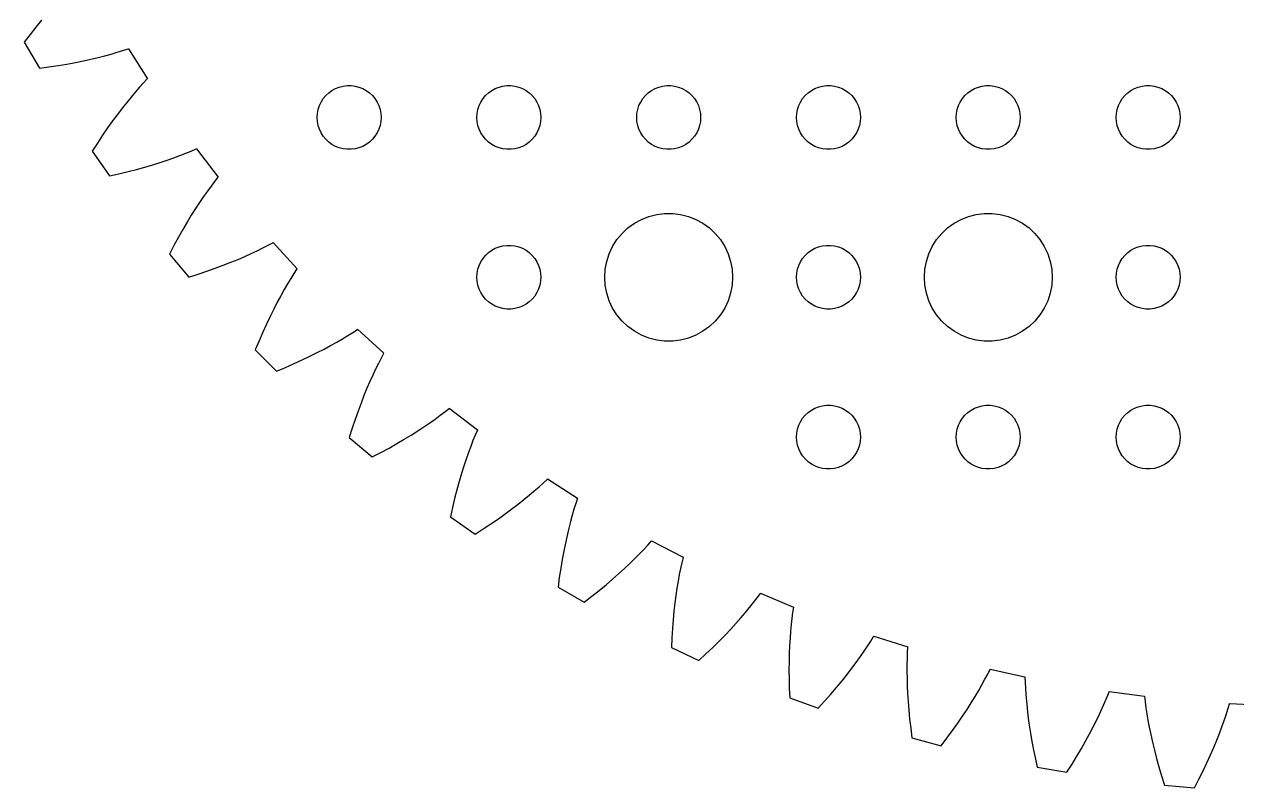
# Model space of a CAD drawing. Header units: metres. Extents: x -69 to 69, y -69 to 69.
# Drawn here: x -60.2 to -3.3, y -69 to -33.1 of the extents above; entities that cross this region are included whole.
import ezdxf

# ---------------------------------------------------------------- set-up
doc = ezdxf.new("R2010")
doc.units = ezdxf.units.M

msp = doc.modelspace()

# ---------------------------------------------------------------- linework, layer by layer
for p, q in [((-59.4301, -32.94), (-59.6965, -33.2631)), ((-59.6965, -33.2631), (-59.9686, -33.6047)), ((-59.9686, -33.6047), (-60.2459, -33.9651)), ((-60.2459, -33.9651), (-59.5376, -35.1919)), ((-57.116, -34.771), (-56.7783, -34.6908)), ((-56.7783, -34.6908), (-56.4595, -34.6094)), ((-56.4595, -34.6094), (-56.1594, -34.5274)), ((-56.1594, -34.5274), (-55.8779, -34.4454)), ((-55.8779, -34.4454), (-55.615, -34.3639)), ((-55.615, -34.3639), (-55.3705, -34.2837)), ((-55.3705, -34.2837), (-55.3607, -34.2776)), ((-55.3607, -34.2776), (-54.4651, -35.6891)), ((-59.5376, -35.1919), (-59.0869, -35.132)), ((-59.0869, -35.132), (-58.655, -35.0671)), ((-58.655, -35.0671), (-58.2419, -34.998)), ((-58.2419, -34.998), (-57.8477, -34.9252)), ((-57.8477, -34.9252), (-57.4724, -34.8493)), ((-57.4724, -34.8493), (-57.116, -34.771)), ((-54.4722, -35.6938), (-54.6482, -35.8814)), ((-54.4651, -35.6891), (-54.4722, -35.6938)), ((-55.0264, -36.3058), (-55.2276, -36.5431)), ((-54.8331, -36.0853), (-55.0264, -36.3058)), ((-54.6482, -35.8814), (-54.8331, -36.0853)), ((-46.0934, -36.4732), (-45.9561, -36.3442)), ((-45.9561, -36.3442), (-45.8037, -36.2335)), ((-45.8037, -36.2335), (-45.6387, -36.1428)), ((-45.6387, -36.1428), (-45.4635, -36.0734)), ((-45.4635, -36.0734), (-45.2811, -36.0266)), ((-45.2811, -36.0266), (-45.0942, -36.003)), ((-45.0942, -36.003), (-44.9058, -36.003)), ((-44.9058, -36.003), (-44.7189, -36.0266)), ((-44.7189, -36.0266), (-44.5365, -36.0734)), ((-44.5365, -36.0734), (-44.3613, -36.1428)), ((-44.3613, -36.1428), (-44.1963, -36.2335)), ((-44.1963, -36.2335), (-44.0439, -36.3442)), ((-44.0439, -36.3442), (-43.9065, -36.4732)), ((-38.5934, -36.4732), (-38.4561, -36.3442)), ((-38.4561, -36.3442), (-38.3037, -36.2335)), ((-38.3037, -36.2335), (-38.1387, -36.1428)), ((-38.1387, -36.1428), (-37.9635, -36.0734)), ((-37.9635, -36.0734), (-37.7811, -36.0266)), ((-37.7811, -36.0266), (-37.5942, -36.003)), ((-37.5942, -36.003), (-37.4058, -36.003)), ((-37.4058, -36.003), (-37.2189, -36.0266)), ((-37.2189, -36.0266), (-37.0365, -36.0734)), ((-37.0365, -36.0734), (-36.8613, -36.1428)), ((-36.8613, -36.1428), (-36.6963, -36.2335)), ((-36.6963, -36.2335), (-36.5439, -36.3442)), ((-36.5439, -36.3442), (-36.4065, -36.4732)), ((-31.0934, -36.4732), (-30.9561, -36.3442)), ((-30.9561, -36.3442), (-30.8037, -36.2335)), ((-30.8037, -36.2335), (-30.6387, -36.1428)), ((-30.6387, -36.1428), (-30.4635, -36.0734)), ((-30.4635, -36.0734), (-30.2811, -36.0266)), ((-30.2811, -36.0266), (-30.0942, -36.003)), ((-30.0942, -36.003), (-29.9058, -36.003)), ((-29.9058, -36.003), (-29.7189, -36.0266)), ((-29.7189, -36.0266), (-29.5365, -36.0734)), ((-29.5365, -36.0734), (-29.3613, -36.1428)), ((-29.3613, -36.1428), (-29.1963, -36.2335)), ((-29.1963, -36.2335), (-29.0439, -36.3442)), ((-29.0439, -36.3442), (-28.9065, -36.4732)), ((-23.5934, -36.4732), (-23.4561, -36.3442)), ((-23.4561, -36.3442), (-23.3037, -36.2335)), ((-23.3037, -36.2335), (-23.1387, -36.1428)), ((-23.1387, -36.1428), (-22.9635, -36.0734)), ((-22.9635, -36.0734), (-22.7811, -36.0266)), ((-22.7811, -36.0266), (-22.5942, -36.003)), ((-22.5942, -36.003), (-22.4058, -36.003)), ((-22.4058, -36.003), (-22.2189, -36.0266)), ((-22.2189, -36.0266), (-22.0365, -36.0734)), ((-22.0365, -36.0734), (-21.8613, -36.1428)), ((-21.8613, -36.1428), (-21.6963, -36.2335)), ((-21.6963, -36.2335), (-21.5439, -36.3442)), ((-21.5439, -36.3442), (-21.4065, -36.4732)), ((-16.0934, -36.4732), (-15.9561, -36.3442)), ((-15.9561, -36.3442), (-15.8037, -36.2335)), ((-15.8037, -36.2335), (-15.6387, -36.1428)), ((-15.6387, -36.1428), (-15.4635, -36.0734)), ((-15.4635, -36.0734), (-15.2811, -36.0266)), ((-15.2811, -36.0266), (-15.0942, -36.003)), ((-15.0942, -36.003), (-14.9058, -36.003)), ((-14.9058, -36.003), (-14.7189, -36.0266)), ((-14.7189, -36.0266), (-14.5365, -36.0734)), ((-14.5365, -36.0734), (-14.3613, -36.1428)), ((-14.3613, -36.1428), (-14.1963, -36.2335)), ((-14.1963, -36.2335), (-14.0439, -36.3442)), ((-14.0439, -36.3442), (-13.9065, -36.4732)), ((-8.59344, -36.4732), (-8.45613, -36.3442)), ((-8.45613, -36.3442), (-8.30373, -36.2335)), ((-8.30373, -36.2335), (-8.13866, -36.1428)), ((-8.13866, -36.1428), (-7.96352, -36.0734)), ((-7.96352, -36.0734), (-7.78107, -36.0266)), ((-7.78107, -36.0266), (-7.59418, -36.003)), ((-7.59418, -36.003), (-7.40581, -36.003)), ((-7.40581, -36.003), (-7.21892, -36.0266)), ((-7.21892, -36.0266), (-7.03647, -36.0734)), ((-7.03647, -36.0734), (-6.86133, -36.1428)), ((-6.86133, -36.1428), (-6.69626, -36.2335)), ((-6.69626, -36.2335), (-6.54385, -36.3442)), ((-6.54385, -36.3442), (-6.40654, -36.4732)), ((-55.4361, -36.7977), (-55.6515, -37.0698)), ((-55.2276, -36.5431), (-55.4361, -36.7977)), ((-46.4529, -37.127), (-46.3947, -36.9478)), ((-46.3947, -36.9478), (-46.3145, -36.7774)), ((-46.3145, -36.7774), (-46.2135, -36.6183)), ((-46.2135, -36.6183), (-46.0934, -36.4732)), ((-43.9065, -36.4732), (-43.7865, -36.6183)), ((-43.7865, -36.6183), (-43.6855, -36.7774)), ((-43.6855, -36.7774), (-43.6053, -36.9478)), ((-43.6053, -36.9478), (-43.5471, -37.127)), ((-38.9529, -37.127), (-38.8947, -36.9478)), ((-38.8947, -36.9478), (-38.8145, -36.7774)), ((-38.8145, -36.7774), (-38.7135, -36.6183)), ((-38.7135, -36.6183), (-38.5934, -36.4732)), ((-36.4065, -36.4732), (-36.2865, -36.6183)), ((-36.2865, -36.6183), (-36.1855, -36.7774)), ((-36.1855, -36.7774), (-36.1053, -36.9478)), ((-36.1053, -36.9478), (-36.0471, -37.127)), ((-31.4529, -37.127), (-31.3947, -36.9478)), ((-31.3947, -36.9478), (-31.3145, -36.7774)), ((-31.3145, -36.7774), (-31.2135, -36.6183)), ((-31.2135, -36.6183), (-31.0934, -36.4732)), ((-28.9065, -36.4732), (-28.7865, -36.6183)), ((-28.7865, -36.6183), (-28.6855, -36.7774)), ((-28.6855, -36.7774), (-28.6053, -36.9478)), ((-28.6053, -36.9478), (-28.5471, -37.127)), ((-23.9529, -37.127), (-23.8947, -36.9478)), ((-23.8947, -36.9478), (-23.8145, -36.7774)), ((-23.8145, -36.7774), (-23.7135, -36.6183)), ((-23.7135, -36.6183), (-23.5934, -36.4732)), ((-21.4065, -36.4732), (-21.2865, -36.6183)), ((-21.2865, -36.6183), (-21.1855, -36.7774)), ((-21.1855, -36.7774), (-21.1053, -36.9478)), ((-21.1053, -36.9478), (-21.0471, -37.127)), ((-16.4529, -37.127), (-16.3947, -36.9478)), ((-16.3947, -36.9478), (-16.3145, -36.7774)), ((-16.3145, -36.7774), (-16.2135, -36.6183)), ((-16.2135, -36.6183), (-16.0934, -36.4732)), ((-13.9065, -36.4732), (-13.7865, -36.6183)), ((-13.7865, -36.6183), (-13.6855, -36.7774)), ((-13.6855, -36.7774), (-13.6053, -36.9478)), ((-13.6053, -36.9478), (-13.5471, -37.127)), ((-8.95287, -37.127), (-8.89465, -36.9478)), ((-8.89465, -36.9478), (-8.81445, -36.7774)), ((-8.81445, -36.7774), (-8.71352, -36.6183)), ((-8.71352, -36.6183), (-8.59344, -36.4732)), ((-6.40654, -36.4732), (-6.28647, -36.6183)), ((-6.28647, -36.6183), (-6.18553, -36.7774)), ((-6.18553, -36.7774), (-6.10533, -36.9478)), ((-6.10533, -36.9478), (-6.04712, -37.127)), ((-55.8731, -37.3598), (-56.1005, -37.6678)), ((-55.6515, -37.0698), (-55.8731, -37.3598)), ((-46.5, -37.5), (-46.4882, -37.312)), ((-46.4882, -37.688), (-46.5, -37.5)), ((-46.4882, -37.312), (-46.4529, -37.127)), ((-43.5471, -37.127), (-43.5118, -37.312)), ((-43.5118, -37.312), (-43.5, -37.5)), ((-43.5, -37.5), (-43.5118, -37.688)), ((-39, -37.5), (-38.9882, -37.312)), ((-38.9882, -37.688), (-39, -37.5)), ((-38.9882, -37.312), (-38.9529, -37.127)), ((-36.0471, -37.127), (-36.0118, -37.312)), ((-36.0118, -37.312), (-36, -37.5)), ((-36, -37.5), (-36.0118, -37.688)), ((-31.5, -37.5), (-31.4882, -37.312)), ((-31.4882, -37.688), (-31.5, -37.5)), ((-31.4882, -37.312), (-31.4529, -37.127)), ((-28.5471, -37.127), (-28.5118, -37.312)), ((-28.5118, -37.312), (-28.5, -37.5)), ((-28.5, -37.5), (-28.5118, -37.688)), ((-24, -37.5), (-23.9882, -37.312)), ((-23.9882, -37.688), (-24, -37.5)), ((-23.9882, -37.312), (-23.9529, -37.127)), ((-21.0471, -37.127), (-21.0118, -37.312)), ((-21.0118, -37.312), (-21, -37.5)), ((-21, -37.5), (-21.0118, -37.688)), ((-16.5, -37.5), (-16.4882, -37.312)), ((-16.4882, -37.688), (-16.5, -37.5)), ((-16.4882, -37.312), (-16.4529, -37.127)), ((-13.5471, -37.127), (-13.5118, -37.312)), ((-13.5118, -37.312), (-13.5, -37.5)), ((-13.5, -37.5), (-13.5118, -37.688)), ((-9, -37.5), (-8.98816, -37.312)), ((-8.98816, -37.688), (-9, -37.5)), ((-8.98816, -37.312), (-8.95287, -37.127)), ((-6.04712, -37.127), (-6.01183, -37.312)), ((-6.01183, -37.312), (-6, -37.5)), ((-6, -37.5), (-6.01183, -37.688)), ((-56.3331, -37.9943), (-56.5703, -38.3394)), ((-56.1005, -37.6678), (-56.3331, -37.9943)), ((-46.4529, -37.873), (-46.4882, -37.688)), ((-46.3947, -38.0522), (-46.4529, -37.873)), ((-46.3145, -38.2226), (-46.3947, -38.0522)), ((-43.6053, -38.0522), (-43.6855, -38.2226)), ((-43.5471, -37.873), (-43.6053, -38.0522)), ((-43.5118, -37.688), (-43.5471, -37.873)), ((-38.9529, -37.873), (-38.9882, -37.688)), ((-38.8947, -38.0522), (-38.9529, -37.873)), ((-38.8145, -38.2226), (-38.8947, -38.0522)), ((-36.1053, -38.0522), (-36.1855, -38.2226)), ((-36.0471, -37.873), (-36.1053, -38.0522)), ((-36.0118, -37.688), (-36.0471, -37.873)), ((-31.4529, -37.873), (-31.4882, -37.688)), ((-31.3947, -38.0522), (-31.4529, -37.873)), ((-31.3145, -38.2226), (-31.3947, -38.0522)), ((-28.6053, -38.0522), (-28.6855, -38.2226)), ((-28.5471, -37.873), (-28.6053, -38.0522)), ((-28.5118, -37.688), (-28.5471, -37.873)), ((-23.9529, -37.873), (-23.9882, -37.688)), ((-23.8947, -38.0522), (-23.9529, -37.873)), ((-23.8145, -38.2226), (-23.8947, -38.0522)), ((-21.1053, -38.0522), (-21.1855, -38.2226)), ((-21.0471, -37.873), (-21.1053, -38.0522)), ((-21.0118, -37.688), (-21.0471, -37.873)), ((-16.4529, -37.873), (-16.4882, -37.688)), ((-16.3947, -38.0522), (-16.4529, -37.873)), ((-16.3145, -38.2226), (-16.3947, -38.0522)), ((-13.6053, -38.0522), (-13.6855, -38.2226)), ((-13.5471, -37.873), (-13.6053, -38.0522)), ((-13.5118, -37.688), (-13.5471, -37.873)), ((-8.95287, -37.873), (-8.98816, -37.688)), ((-8.89465, -38.0522), (-8.95287, -37.873)), ((-8.81445, -38.2226), (-8.89465, -38.0522)), ((-6.10533, -38.0522), (-6.18553, -38.2226)), ((-6.04712, -37.873), (-6.10533, -38.0522)), ((-6.01183, -37.688), (-6.04712, -37.873)), ((-56.5703, -38.3394), (-56.8116, -38.7035)), ((-46.2135, -38.3817), (-46.3145, -38.2226)), ((-46.0934, -38.5268), (-46.2135, -38.3817)), ((-45.9561, -38.6558), (-46.0934, -38.5268)), ((-45.8037, -38.7665), (-45.9561, -38.6558)), ((-44.0439, -38.6558), (-44.1963, -38.7665)), ((-43.9065, -38.5268), (-44.0439, -38.6558)), ((-43.7865, -38.3817), (-43.9065, -38.5268)), ((-43.6855, -38.2226), (-43.7865, -38.3817)), ((-38.7135, -38.3817), (-38.8145, -38.2226)), ((-38.5934, -38.5268), (-38.7135, -38.3817)), ((-38.4561, -38.6558), (-38.5934, -38.5268)), ((-38.3037, -38.7665), (-38.4561, -38.6558)), ((-36.5439, -38.6558), (-36.6963, -38.7665)), ((-36.4065, -38.5268), (-36.5439, -38.6558)), ((-36.2865, -38.3817), (-36.4065, -38.5268)), ((-36.1855, -38.2226), (-36.2865, -38.3817)), ((-31.2135, -38.3817), (-31.3145, -38.2226)), ((-31.0934, -38.5268), (-31.2135, -38.3817)), ((-30.9561, -38.6558), (-31.0934, -38.5268)), ((-30.8037, -38.7665), (-30.9561, -38.6558)), ((-29.0439, -38.6558), (-29.1963, -38.7665)), ((-28.9065, -38.5268), (-29.0439, -38.6558)), ((-28.7865, -38.3817), (-28.9065, -38.5268)), ((-28.6855, -38.2226), (-28.7865, -38.3817)), ((-23.7135, -38.3817), (-23.8145, -38.2226)), ((-23.5934, -38.5268), (-23.7135, -38.3817)), ((-23.4561, -38.6558), (-23.5934, -38.5268)), ((-23.3037, -38.7665), (-23.4561, -38.6558)), ((-21.5439, -38.6558), (-21.6963, -38.7665)), ((-21.4065, -38.5268), (-21.5439, -38.6558)), ((-21.2865, -38.3817), (-21.4065, -38.5268)), ((-21.1855, -38.2226), (-21.2865, -38.3817)), ((-16.2135, -38.3817), (-16.3145, -38.2226)), ((-16.0934, -38.5268), (-16.2135, -38.3817)), ((-15.9561, -38.6558), (-16.0934, -38.5268)), ((-15.8037, -38.7665), (-15.9561, -38.6558)), ((-14.0439, -38.6558), (-14.1963, -38.7665)), ((-13.9065, -38.5268), (-14.0439, -38.6558)), ((-13.7865, -38.3817), (-13.9065, -38.5268)), ((-13.6855, -38.2226), (-13.7865, -38.3817)), ((-8.71352, -38.3817), (-8.81445, -38.2226)), ((-8.59344, -38.5268), (-8.71352, -38.3817)), ((-8.45613, -38.6558), (-8.59344, -38.5268)), ((-8.30373, -38.7665), (-8.45613, -38.6558)), ((-6.54385, -38.6558), (-6.69626, -38.7665)), ((-6.40654, -38.5268), (-6.54385, -38.6558)), ((-6.28647, -38.3817), (-6.40654, -38.5268)), ((-6.18553, -38.2226), (-6.28647, -38.3817)), ((-56.8116, -38.7035), (-57.0564, -39.0866)), ((-57.0564, -39.0866), (-56.2438, -40.2471)), ((-52.9364, -39.2906), (-52.6631, -39.1844)), ((-52.6631, -39.1844), (-52.4083, -39.0803)), ((-52.4083, -39.0803), (-52.1718, -38.9791)), ((-52.1718, -38.9791), (-52.1625, -38.9722)), ((-52.1625, -38.9722), (-51.1473, -40.3003)), ((-45.6387, -38.8572), (-45.8037, -38.7665)), ((-45.4635, -38.9266), (-45.6387, -38.8572)), ((-45.2811, -38.9734), (-45.4635, -38.9266)), ((-45.0942, -38.997), (-45.2811, -38.9734)), ((-44.9058, -38.997), (-45.0942, -38.997)), ((-44.7189, -38.9734), (-44.9058, -38.997)), ((-44.5365, -38.9266), (-44.7189, -38.9734)), ((-44.3613, -38.8572), (-44.5365, -38.9266)), ((-44.1963, -38.7665), (-44.3613, -38.8572)), ((-38.1387, -38.8572), (-38.3037, -38.7665)), ((-37.9635, -38.9266), (-38.1387, -38.8572)), ((-37.7811, -38.9734), (-37.9635, -38.9266)), ((-37.5942, -38.997), (-37.7811, -38.9734)), ((-37.4058, -38.997), (-37.5942, -38.997)), ((-37.2189, -38.9734), (-37.4058, -38.997)), ((-37.0365, -38.9266), (-37.2189, -38.9734)), ((-36.8613, -38.8572), (-37.0365, -38.9266)), ((-36.6963, -38.7665), (-36.8613, -38.8572)), ((-30.6387, -38.8572), (-30.8037, -38.7665)), ((-30.4635, -38.9266), (-30.6387, -38.8572)), ((-30.2811, -38.9734), (-30.4635, -38.9266)), ((-30.0942, -38.997), (-30.2811, -38.9734)), ((-29.9058, -38.997), (-30.0942, -38.997)), ((-29.7189, -38.9734), (-29.9058, -38.997)), ((-29.5365, -38.9266), (-29.7189, -38.9734)), ((-29.3613, -38.8572), (-29.5365, -38.9266)), ((-29.1963, -38.7665), (-29.3613, -38.8572)), ((-23.1387, -38.8572), (-23.3037, -38.7665)), ((-22.9635, -38.9266), (-23.1387, -38.8572)), ((-22.7811, -38.9734), (-22.9635, -38.9266)), ((-22.5942, -38.997), (-22.7811, -38.9734)), ((-22.4058, -38.997), (-22.5942, -38.997)), ((-22.2189, -38.9734), (-22.4058, -38.997)), ((-22.0365, -38.9266), (-22.2189, -38.9734)), ((-21.8613, -38.8572), (-22.0365, -38.9266)), ((-21.6963, -38.7665), (-21.8613, -38.8572)), ((-15.6387, -38.8572), (-15.8037, -38.7665)), ((-15.4635, -38.9266), (-15.6387, -38.8572)), ((-15.2811, -38.9734), (-15.4635, -38.9266)), ((-15.0942, -38.997), (-15.2811, -38.9734)), ((-14.9058, -38.997), (-15.0942, -38.997)), ((-14.7189, -38.9734), (-14.9058, -38.997)), ((-14.5365, -38.9266), (-14.7189, -38.9734)), ((-14.3613, -38.8572), (-14.5365, -38.9266)), ((-14.1963, -38.7665), (-14.3613, -38.8572)), ((-8.13866, -38.8572), (-8.30373, -38.7665)), ((-7.96352, -38.9266), (-8.13866, -38.8572)), ((-7.78107, -38.9734), (-7.96352, -38.9266)), ((-7.59418, -38.997), (-7.78107, -38.9734)), ((-7.40581, -38.997), (-7.59418, -38.997)), ((-7.21892, -38.9734), (-7.40581, -38.997)), ((-7.03647, -38.9266), (-7.21892, -38.9734)), ((-6.86133, -38.8572), (-7.03647, -38.9266)), ((-6.69626, -38.7665), (-6.86133, -38.8572)), ((-54.97, -39.9409), (-54.5837, -39.834)), ((-54.5837, -39.834), (-54.2164, -39.7257)), ((-54.2164, -39.7257), (-53.8681, -39.6167)), ((-53.8681, -39.6167), (-53.5388, -39.5074)), ((-53.5388, -39.5074), (-53.2282, -39.3985)), ((-53.2282, -39.3985), (-52.9364, -39.2906)), ((-56.2438, -40.2471), (-55.8001, -40.1481)), ((-55.8001, -40.1481), (-55.3755, -40.0458)), ((-55.3755, -40.0458), (-54.97, -39.9409)), ((-51.154, -40.3055), (-51.313, -40.5078)), ((-51.1473, -40.3003), (-51.154, -40.3055)), ((-51.6528, -40.9635), (-51.8325, -41.2175)), ((-51.4794, -40.727), (-51.6528, -40.9635)), ((-51.313, -40.5078), (-51.4794, -40.727)), ((-52.0181, -41.4892), (-52.2088, -41.7791)), ((-51.8325, -41.2175), (-52.0181, -41.4892)), ((-52.4044, -42.0872), (-52.604, -42.414)), ((-52.2088, -41.7791), (-52.4044, -42.0872)), ((-30.927, -42.1468), (-30.5621, -42.0531)), ((-30.5621, -42.0531), (-30.1884, -42.0059)), ((-30.1884, -42.0059), (-29.8116, -42.0059)), ((-29.8116, -42.0059), (-29.4379, -42.0531)), ((-29.4379, -42.0531), (-29.0729, -42.1468)), ((-15.927, -42.1468), (-15.5621, -42.0531)), ((-15.5621, -42.0531), (-15.1884, -42.0059)), ((-15.1884, -42.0059), (-14.8116, -42.0059)), ((-14.8116, -42.0059), (-14.4379, -42.0531)), ((-14.4379, -42.0531), (-14.0729, -42.1468)), ((-52.604, -42.414), (-52.8073, -42.7595)), ((-31.9123, -42.6885), (-31.6075, -42.467)), ((-31.6075, -42.467), (-31.2773, -42.2855)), ((-31.2773, -42.2855), (-30.927, -42.1468)), ((-29.0729, -42.1468), (-28.7227, -42.2855)), ((-28.7227, -42.2855), (-28.3925, -42.467)), ((-28.3925, -42.467), (-28.0877, -42.6885)), ((-16.9123, -42.6885), (-16.6075, -42.467)), ((-16.6075, -42.467), (-16.2773, -42.2855)), ((-16.2773, -42.2855), (-15.927, -42.1468)), ((-14.0729, -42.1468), (-13.7227, -42.2855)), ((-13.7227, -42.2855), (-13.3925, -42.467)), ((-13.3925, -42.467), (-13.0877, -42.6885)), ((-53.0135, -43.124), (-53.2222, -43.5076)), ((-52.8073, -42.7595), (-53.0135, -43.124)), ((-32.6289, -43.5547), (-32.427, -43.2366)), ((-32.427, -43.2366), (-32.1869, -42.9464)), ((-32.1869, -42.9464), (-31.9123, -42.6885)), ((-28.0877, -42.6885), (-27.8131, -42.9464)), ((-27.8131, -42.9464), (-27.5729, -43.2366)), ((-27.5729, -43.2366), (-27.3711, -43.5547)), ((-17.6289, -43.5547), (-17.427, -43.2366)), ((-17.427, -43.2366), (-17.1869, -42.9464)), ((-17.1869, -42.9464), (-16.9123, -42.6885)), ((-13.0877, -42.6885), (-12.8131, -42.9464)), ((-12.8131, -42.9464), (-12.5729, -43.2366)), ((-12.5729, -43.2366), (-12.3711, -43.5547)), ((-53.2222, -43.5076), (-53.4326, -43.9107)), ((-49.5919, -43.8877), (-49.3106, -43.7548)), ((-49.3106, -43.7548), (-49.0476, -43.6252)), ((-49.0476, -43.6252), (-48.8028, -43.4993)), ((-48.8028, -43.4993), (-48.576, -43.3778)), ((-48.576, -43.3778), (-48.5674, -43.3701)), ((-48.5674, -43.3701), (-47.4403, -44.6047)), ((-38.4561, -43.8442), (-38.3037, -43.7335)), ((-38.3037, -43.7335), (-38.1387, -43.6428)), ((-38.1387, -43.6428), (-37.9635, -43.5734)), ((-37.9635, -43.5734), (-37.7811, -43.5266)), ((-37.7811, -43.5266), (-37.5942, -43.503)), ((-37.5942, -43.503), (-37.4058, -43.503)), ((-37.4058, -43.503), (-37.2189, -43.5266)), ((-37.2189, -43.5266), (-37.0365, -43.5734)), ((-37.0365, -43.5734), (-36.8613, -43.6428)), ((-36.8613, -43.6428), (-36.6963, -43.7335)), ((-36.6963, -43.7335), (-36.5439, -43.8442)), ((-32.7893, -43.8956), (-32.6289, -43.5547)), ((-27.3711, -43.5547), (-27.2107, -43.8956)), ((-23.4561, -43.8442), (-23.3037, -43.7335)), ((-23.3037, -43.7335), (-23.1387, -43.6428)), ((-23.1387, -43.6428), (-22.9635, -43.5734)), ((-22.9635, -43.5734), (-22.7811, -43.5266)), ((-22.7811, -43.5266), (-22.5942, -43.503)), ((-22.5942, -43.503), (-22.4058, -43.503)), ((-22.4058, -43.503), (-22.2189, -43.5266)), ((-22.2189, -43.5266), (-22.0365, -43.5734)), ((-22.0365, -43.5734), (-21.8613, -43.6428)), ((-21.8613, -43.6428), (-21.6963, -43.7335)), ((-21.6963, -43.7335), (-21.5439, -43.8442)), ((-17.7893, -43.8956), (-17.6289, -43.5547)), ((-12.3711, -43.5547), (-12.2107, -43.8956)), ((-8.45613, -43.8442), (-8.30373, -43.7335)), ((-8.30373, -43.7335), (-8.13866, -43.6428)), ((-8.13866, -43.6428), (-7.96352, -43.5734)), ((-7.96352, -43.5734), (-7.78107, -43.5266)), ((-7.78107, -43.5266), (-7.59418, -43.503)), ((-7.59418, -43.503), (-7.40581, -43.503)), ((-7.40581, -43.503), (-7.21892, -43.5266)), ((-7.21892, -43.5266), (-7.03647, -43.5734)), ((-7.03647, -43.5734), (-6.86133, -43.6428)), ((-6.86133, -43.6428), (-6.69626, -43.7335)), ((-6.69626, -43.7335), (-6.54385, -43.8442)), ((-53.4326, -43.9107), (-52.522, -44.9959)), ((-50.9042, -44.4397), (-50.5478, -44.2999)), ((-50.5478, -44.2999), (-50.2103, -44.1608)), ((-50.2103, -44.1608), (-49.8918, -44.0232)), ((-49.8918, -44.0232), (-49.5919, -43.8877)), ((-38.8947, -44.4478), (-38.8145, -44.2774)), ((-38.8145, -44.2774), (-38.7135, -44.1183)), ((-38.7135, -44.1183), (-38.5934, -43.9732)), ((-38.5934, -43.9732), (-38.4561, -43.8442)), ((-36.5439, -43.8442), (-36.4065, -43.9732)), ((-36.4065, -43.9732), (-36.2865, -44.1183)), ((-36.2865, -44.1183), (-36.1855, -44.2774)), ((-36.1855, -44.2774), (-36.1053, -44.4478)), ((-32.9763, -44.624), (-32.9057, -44.2539)), ((-32.9057, -44.2539), (-32.7893, -43.8956)), ((-27.2107, -43.8956), (-27.0942, -44.2539)), ((-27.0942, -44.2539), (-27.0237, -44.624)), ((-23.8947, -44.4478), (-23.8145, -44.2774)), ((-23.8145, -44.2774), (-23.7135, -44.1183)), ((-23.7135, -44.1183), (-23.5934, -43.9732)), ((-23.5934, -43.9732), (-23.4561, -43.8442)), ((-21.5439, -43.8442), (-21.4065, -43.9732)), ((-21.4065, -43.9732), (-21.2865, -44.1183)), ((-21.2865, -44.1183), (-21.1855, -44.2774)), ((-21.1855, -44.2774), (-21.1053, -44.4478)), ((-17.9763, -44.624), (-17.9057, -44.2539)), ((-17.9057, -44.2539), (-17.7893, -43.8956)), ((-12.2107, -43.8956), (-12.0942, -44.2539)), ((-12.0942, -44.2539), (-12.0237, -44.624)), ((-8.89465, -44.4478), (-8.81445, -44.2774)), ((-8.81445, -44.2774), (-8.71352, -44.1183)), ((-8.71352, -44.1183), (-8.59344, -43.9732)), ((-8.59344, -43.9732), (-8.45613, -43.8442)), ((-6.54385, -43.8442), (-6.40654, -43.9732)), ((-6.40654, -43.9732), (-6.28647, -44.1183)), ((-6.28647, -44.1183), (-6.18553, -44.2774)), ((-6.18553, -44.2774), (-6.10533, -44.4478)), ((-52.522, -44.9959), (-52.0886, -44.8586)), ((-52.0886, -44.8586), (-51.6745, -44.7197)), ((-51.6745, -44.7197), (-51.2798, -44.5799)), ((-51.2798, -44.5799), (-50.9042, -44.4397)), ((-47.5872, -44.8259), (-47.7339, -45.0588)), ((-47.4464, -44.6105), (-47.5872, -44.8259)), ((-47.4403, -44.6047), (-47.4464, -44.6105)), ((-39, -45), (-38.9882, -44.812)), ((-38.9882, -44.812), (-38.9529, -44.627)), ((-38.9529, -44.627), (-38.8947, -44.4478)), ((-36.1053, -44.4478), (-36.0471, -44.627)), ((-36.0471, -44.627), (-36.0118, -44.812)), ((-36.0118, -44.812), (-36, -45)), ((-33, -45), (-32.9763, -44.624)), ((-27.0237, -44.624), (-27, -45)), ((-24, -45), (-23.9882, -44.812)), ((-23.9882, -44.812), (-23.9529, -44.627)), ((-23.9529, -44.627), (-23.8947, -44.4478)), ((-21.1053, -44.4478), (-21.0471, -44.627)), ((-21.0471, -44.627), (-21.0118, -44.812)), ((-21.0118, -44.812), (-21, -45)), ((-18, -45), (-17.9763, -44.624)), ((-12.0237, -44.624), (-12, -45)), ((-9, -45), (-8.98816, -44.812)), ((-8.98816, -44.812), (-8.95287, -44.627)), ((-8.95287, -44.627), (-8.89465, -44.4478)), ((-6.10533, -44.4478), (-6.04712, -44.627)), ((-6.04712, -44.627), (-6.01183, -44.812)), ((-6.01183, -44.812), (-6, -45)), ((-47.886, -45.3094), (-48.0429, -45.5781)), ((-47.7339, -45.0588), (-47.886, -45.3094)), ((-38.9882, -45.188), (-39, -45)), ((-38.9529, -45.373), (-38.9882, -45.188)), ((-38.8947, -45.5522), (-38.9529, -45.373)), ((-36.0471, -45.373), (-36.1053, -45.5522)), ((-36.0118, -45.188), (-36.0471, -45.373)), ((-36, -45), (-36.0118, -45.188)), ((-32.9763, -45.376), (-33, -45)), ((-32.9057, -45.7461), (-32.9763, -45.376)), ((-27.0237, -45.376), (-27.0942, -45.7461)), ((-27, -45), (-27.0237, -45.376)), ((-23.9882, -45.188), (-24, -45)), ((-23.9529, -45.373), (-23.9882, -45.188)), ((-23.8947, -45.5522), (-23.9529, -45.373)), ((-21.0471, -45.373), (-21.1053, -45.5522)), ((-21.0118, -45.188), (-21.0471, -45.373)), ((-21, -45), (-21.0118, -45.188)), ((-17.9763, -45.376), (-18, -45)), ((-17.9057, -45.7461), (-17.9763, -45.376)), ((-12.0237, -45.376), (-12.0942, -45.7461)), ((-12, -45), (-12.0237, -45.376)), ((-8.98816, -45.188), (-9, -45)), ((-8.95287, -45.373), (-8.98816, -45.188)), ((-8.89465, -45.5522), (-8.95287, -45.373)), ((-6.04712, -45.373), (-6.10533, -45.5522)), ((-6.01183, -45.188), (-6.04712, -45.373)), ((-6, -45), (-6.01183, -45.188)), ((-48.2041, -45.865), (-48.3689, -46.1704)), ((-48.0429, -45.5781), (-48.2041, -45.865)), ((-38.8145, -45.7226), (-38.8947, -45.5522)), ((-38.7135, -45.8817), (-38.8145, -45.7226)), ((-38.5934, -46.0268), (-38.7135, -45.8817)), ((-38.4561, -46.1558), (-38.5934, -46.0268)), ((-36.4065, -46.0268), (-36.5439, -46.1558)), ((-36.2865, -45.8817), (-36.4065, -46.0268)), ((-36.1855, -45.7226), (-36.2865, -45.8817)), ((-36.1053, -45.5522), (-36.1855, -45.7226)), ((-32.7893, -46.1044), (-32.9057, -45.7461)), ((-27.0942, -45.7461), (-27.2107, -46.1044)), ((-23.8145, -45.7226), (-23.8947, -45.5522)), ((-23.7135, -45.8817), (-23.8145, -45.7226)), ((-23.5934, -46.0268), (-23.7135, -45.8817)), ((-23.4561, -46.1558), (-23.5934, -46.0268)), ((-21.4065, -46.0268), (-21.5439, -46.1558)), ((-21.2865, -45.8817), (-21.4065, -46.0268)), ((-21.1855, -45.7226), (-21.2865, -45.8817)), ((-21.1053, -45.5522), (-21.1855, -45.7226)), ((-17.7893, -46.1044), (-17.9057, -45.7461)), ((-12.0942, -45.7461), (-12.2107, -46.1044)), ((-8.81445, -45.7226), (-8.89465, -45.5522)), ((-8.71352, -45.8817), (-8.81445, -45.7226)), ((-8.59344, -46.0268), (-8.71352, -45.8817)), ((-8.45613, -46.1558), (-8.59344, -46.0268)), ((-6.40654, -46.0268), (-6.54385, -46.1558)), ((-6.28647, -45.8817), (-6.40654, -46.0268)), ((-6.18553, -45.7226), (-6.28647, -45.8817)), ((-6.10533, -45.5522), (-6.18553, -45.7226)), ((-48.5368, -46.4944), (-48.7072, -46.8373)), ((-48.3689, -46.1704), (-48.5368, -46.4944)), ((-38.3037, -46.2665), (-38.4561, -46.1558)), ((-38.1387, -46.3572), (-38.3037, -46.2665)), ((-37.9635, -46.4266), (-38.1387, -46.3572)), ((-37.7811, -46.4734), (-37.9635, -46.4266)), ((-37.5942, -46.497), (-37.7811, -46.4734)), ((-37.4058, -46.497), (-37.5942, -46.497)), ((-37.2189, -46.4734), (-37.4058, -46.497)), ((-37.0365, -46.4266), (-37.2189, -46.4734)), ((-36.8613, -46.3572), (-37.0365, -46.4266)), ((-36.6963, -46.2665), (-36.8613, -46.3572)), ((-36.5439, -46.1558), (-36.6963, -46.2665)), ((-32.6289, -46.4453), (-32.7893, -46.1044)), ((-32.427, -46.7634), (-32.6289, -46.4453)), ((-27.3711, -46.4453), (-27.5729, -46.7634)), ((-27.2107, -46.1044), (-27.3711, -46.4453)), ((-23.3037, -46.2665), (-23.4561, -46.1558)), ((-23.1387, -46.3572), (-23.3037, -46.2665)), ((-22.9635, -46.4266), (-23.1387, -46.3572)), ((-22.7811, -46.4734), (-22.9635, -46.4266)), ((-22.5942, -46.497), (-22.7811, -46.4734)), ((-22.4058, -46.497), (-22.5942, -46.497)), ((-22.2189, -46.4734), (-22.4058, -46.497)), ((-22.0365, -46.4266), (-22.2189, -46.4734)), ((-21.8613, -46.3572), (-22.0365, -46.4266)), ((-21.6963, -46.2665), (-21.8613, -46.3572)), ((-21.5439, -46.1558), (-21.6963, -46.2665)), ((-17.6289, -46.4453), (-17.7893, -46.1044)), ((-17.427, -46.7634), (-17.6289, -46.4453)), ((-12.3711, -46.4453), (-12.5729, -46.7634)), ((-12.2107, -46.1044), (-12.3711, -46.4453)), ((-8.30373, -46.2665), (-8.45613, -46.1558)), ((-8.13866, -46.3572), (-8.30373, -46.2665)), ((-7.96352, -46.4266), (-8.13866, -46.3572)), ((-7.78107, -46.4734), (-7.96352, -46.4266)), ((-7.59418, -46.497), (-7.78107, -46.4734)), ((-7.40581, -46.497), (-7.59418, -46.497)), ((-7.21892, -46.4734), (-7.40581, -46.497)), ((-7.03647, -46.4266), (-7.21892, -46.4734)), ((-6.86133, -46.3572), (-7.03647, -46.4266)), ((-6.69626, -46.2665), (-6.86133, -46.3572)), ((-6.54385, -46.1558), (-6.69626, -46.2665)), ((-48.8796, -47.1992), (-49.0533, -47.5803)), ((-48.7072, -46.8373), (-48.8796, -47.1992)), ((-32.1869, -47.0536), (-32.427, -46.7634)), ((-31.9123, -47.3115), (-32.1869, -47.0536)), ((-27.8131, -47.0536), (-28.0877, -47.3115)), ((-27.5729, -46.7634), (-27.8131, -47.0536)), ((-17.1869, -47.0536), (-17.427, -46.7634)), ((-16.9123, -47.3115), (-17.1869, -47.0536)), ((-12.8131, -47.0536), (-13.0877, -47.3115)), ((-12.5729, -46.7634), (-12.8131, -47.0536)), ((-49.0533, -47.5803), (-49.2277, -47.9807)), ((-45.3094, -47.886), (-45.0588, -47.7339)), ((-45.0588, -47.7339), (-44.8259, -47.5872)), ((-44.8259, -47.5872), (-44.6105, -47.4464)), ((-44.6105, -47.4464), (-44.6026, -47.438)), ((-44.6026, -47.438), (-43.3722, -48.5697)), ((-31.6075, -47.533), (-31.9123, -47.3115)), ((-31.2773, -47.7145), (-31.6075, -47.533)), ((-30.927, -47.8532), (-31.2773, -47.7145)), ((-28.7227, -47.7145), (-29.0729, -47.8532)), ((-28.3925, -47.533), (-28.7227, -47.7145)), ((-28.0877, -47.3115), (-28.3925, -47.533)), ((-16.6075, -47.533), (-16.9123, -47.3115)), ((-16.2773, -47.7145), (-16.6075, -47.533)), ((-15.927, -47.8532), (-16.2773, -47.7145)), ((-13.7227, -47.7145), (-14.0729, -47.8532)), ((-13.3925, -47.533), (-13.7227, -47.7145)), ((-13.0877, -47.3115), (-13.3925, -47.533)), ((-49.2277, -47.9807), (-49.4023, -48.4005)), ((-46.4944, -48.5368), (-46.1704, -48.3689)), ((-46.1704, -48.3689), (-45.865, -48.2041)), ((-45.865, -48.2041), (-45.5781, -48.0429)), ((-45.5781, -48.0429), (-45.3094, -47.886)), ((-30.5621, -47.9469), (-30.927, -47.8532)), ((-30.1884, -47.9941), (-30.5621, -47.9469)), ((-29.8116, -47.9941), (-30.1884, -47.9941)), ((-29.4379, -47.9469), (-29.8116, -47.9941)), ((-29.0729, -47.8532), (-29.4379, -47.9469)), ((-15.5621, -47.9469), (-15.927, -47.8532)), ((-15.1884, -47.9941), (-15.5621, -47.9469)), ((-14.8116, -47.9941), (-15.1884, -47.9941)), ((-14.4379, -47.9469), (-14.8116, -47.9941)), ((-14.0729, -47.8532), (-14.4379, -47.9469)), ((-49.4023, -48.4005), (-48.4005, -49.4023)), ((-47.5803, -49.0533), (-47.1992, -48.8796)), ((-47.1992, -48.8796), (-46.8373, -48.7072)), ((-46.8373, -48.7072), (-46.4944, -48.5368)), ((-43.4993, -48.8028), (-43.6252, -49.0476)), ((-43.3778, -48.576), (-43.4993, -48.8028)), ((-43.3722, -48.5697), (-43.3778, -48.576)), ((-48.4005, -49.4023), (-47.9807, -49.2277)), ((-47.9807, -49.2277), (-47.5803, -49.0533)), ((-43.7548, -49.3106), (-43.8877, -49.5919)), ((-43.6252, -49.0476), (-43.7548, -49.3106)), ((-44.0232, -49.8918), (-44.1608, -50.2103)), ((-43.8877, -49.5919), (-44.0232, -49.8918)), ((-44.2999, -50.5478), (-44.4397, -50.9042)), ((-44.1608, -50.2103), (-44.2999, -50.5478)), ((-44.4397, -50.9042), (-44.5799, -51.2798)), ((-40.5078, -51.313), (-40.3055, -51.154)), ((-40.3055, -51.154), (-40.2984, -51.1449)), ((-40.2984, -51.1449), (-38.974, -52.165)), ((-23.3037, -51.2335), (-23.1387, -51.1428)), ((-23.1387, -51.1428), (-22.9635, -51.0734)), ((-22.9635, -51.0734), (-22.7811, -51.0266)), ((-22.7811, -51.0266), (-22.5942, -51.003)), ((-22.5942, -51.003), (-22.4058, -51.003)), ((-22.4058, -51.003), (-22.2189, -51.0266)), ((-22.2189, -51.0266), (-22.0365, -51.0734)), ((-22.0365, -51.0734), (-21.8613, -51.1428)), ((-21.8613, -51.1428), (-21.6963, -51.2335)), ((-15.8037, -51.2335), (-15.6387, -51.1428)), ((-15.6387, -51.1428), (-15.4635, -51.0734)), ((-15.4635, -51.0734), (-15.2811, -51.0266)), ((-15.2811, -51.0266), (-15.0942, -51.003)), ((-15.0942, -51.003), (-14.9058, -51.003)), ((-14.9058, -51.003), (-14.7189, -51.0266)), ((-14.7189, -51.0266), (-14.5365, -51.0734)), ((-14.5365, -51.0734), (-14.3613, -51.1428)), ((-14.3613, -51.1428), (-14.1963, -51.2335)), ((-8.30373, -51.2335), (-8.13866, -51.1428)), ((-8.13866, -51.1428), (-7.96352, -51.0734)), ((-7.96352, -51.0734), (-7.78107, -51.0266)), ((-7.78107, -51.0266), (-7.59418, -51.003)), ((-7.59418, -51.003), (-7.40581, -51.003)), ((-7.40581, -51.003), (-7.21892, -51.0266)), ((-7.21892, -51.0266), (-7.03647, -51.0734)), ((-7.03647, -51.0734), (-6.86133, -51.1428)), ((-6.86133, -51.1428), (-6.69626, -51.2335)), ((-44.7197, -51.6745), (-44.8586, -52.0886)), ((-44.5799, -51.2798), (-44.7197, -51.6745)), ((-41.2175, -51.8325), (-40.9635, -51.6528)), ((-40.9635, -51.6528), (-40.727, -51.4794)), ((-40.727, -51.4794), (-40.5078, -51.313)), ((-23.8947, -51.9478), (-23.8145, -51.7774)), ((-23.8145, -51.7774), (-23.7135, -51.6183)), ((-23.7135, -51.6183), (-23.5934, -51.4732)), ((-23.5934, -51.4732), (-23.4561, -51.3442)), ((-23.4561, -51.3442), (-23.3037, -51.2335)), ((-21.6963, -51.2335), (-21.5439, -51.3442)), ((-21.5439, -51.3442), (-21.4065, -51.4732)), ((-21.4065, -51.4732), (-21.2865, -51.6183)), ((-21.2865, -51.6183), (-21.1855, -51.7774)), ((-21.1855, -51.7774), (-21.1053, -51.9478)), ((-16.3947, -51.9478), (-16.3145, -51.7774)), ((-16.3145, -51.7774), (-16.2135, -51.6183)), ((-16.2135, -51.6183), (-16.0934, -51.4732)), ((-16.0934, -51.4732), (-15.9561, -51.3442)), ((-15.9561, -51.3442), (-15.8037, -51.2335)), ((-14.1963, -51.2335), (-14.0439, -51.3442)), ((-14.0439, -51.3442), (-13.9065, -51.4732)), ((-13.9065, -51.4732), (-13.7865, -51.6183)), ((-13.7865, -51.6183), (-13.6855, -51.7774)), ((-13.6855, -51.7774), (-13.6053, -51.9478)), ((-8.89465, -51.9478), (-8.81445, -51.7774)), ((-8.81445, -51.7774), (-8.71352, -51.6183)), ((-8.71352, -51.6183), (-8.59344, -51.4732)), ((-8.59344, -51.4732), (-8.45613, -51.3442)), ((-8.45613, -51.3442), (-8.30373, -51.2335)), ((-6.69626, -51.2335), (-6.54385, -51.3442)), ((-6.54385, -51.3442), (-6.40654, -51.4732)), ((-6.40654, -51.4732), (-6.28647, -51.6183)), ((-6.28647, -51.6183), (-6.18553, -51.7774)), ((-6.18553, -51.7774), (-6.10533, -51.9478)), ((-44.8586, -52.0886), (-44.9959, -52.522)), ((-42.0872, -52.4044), (-41.7791, -52.2088)), ((-41.7791, -52.2088), (-41.4892, -52.0181)), ((-41.4892, -52.0181), (-41.2175, -51.8325)), ((-38.9791, -52.1718), (-39.0803, -52.4083)), ((-38.974, -52.165), (-38.9791, -52.1718)), ((-24, -52.5), (-23.9882, -52.312)), ((-23.9882, -52.312), (-23.9529, -52.127)), ((-23.9529, -52.127), (-23.8947, -51.9478)), ((-21.1053, -51.9478), (-21.0471, -52.127)), ((-21.0471, -52.127), (-21.0118, -52.312)), ((-21.0118, -52.312), (-21, -52.5)), ((-16.5, -52.5), (-16.4882, -52.312)), ((-16.4882, -52.312), (-16.4529, -52.127)), ((-16.4529, -52.127), (-16.3947, -51.9478)), ((-13.6053, -51.9478), (-13.5471, -52.127)), ((-13.5471, -52.127), (-13.5118, -52.312)), ((-13.5118, -52.312), (-13.5, -52.5)), ((-9, -52.5), (-8.98816, -52.312)), ((-8.98816, -52.312), (-8.95287, -52.127)), ((-8.95287, -52.127), (-8.89465, -51.9478)), ((-6.10533, -51.9478), (-6.04712, -52.127)), ((-6.04712, -52.127), (-6.01183, -52.312)), ((-6.01183, -52.312), (-6, -52.5)), ((-44.9959, -52.522), (-43.9107, -53.4326)), ((-43.124, -53.0135), (-42.7595, -52.8073)), ((-42.7595, -52.8073), (-42.414, -52.604)), ((-42.414, -52.604), (-42.0872, -52.4044)), ((-39.1844, -52.6631), (-39.2906, -52.9364)), ((-39.0803, -52.4083), (-39.1844, -52.6631)), ((-23.9882, -52.688), (-24, -52.5)), ((-23.9529, -52.873), (-23.9882, -52.688)), ((-23.8947, -53.0522), (-23.9529, -52.873)), ((-21.0471, -52.873), (-21.1053, -53.0522)), ((-21.0118, -52.688), (-21.0471, -52.873)), ((-21, -52.5), (-21.0118, -52.688)), ((-16.4882, -52.688), (-16.5, -52.5)), ((-16.4529, -52.873), (-16.4882, -52.688)), ((-16.3947, -53.0522), (-16.4529, -52.873)), ((-13.5471, -52.873), (-13.6053, -53.0522)), ((-13.5118, -52.688), (-13.5471, -52.873)), ((-13.5, -52.5), (-13.5118, -52.688)), ((-8.98816, -52.688), (-9, -52.5)), ((-8.95287, -52.873), (-8.98816, -52.688)), ((-8.89465, -53.0522), (-8.95287, -52.873)), ((-6.04712, -52.873), (-6.10533, -53.0522)), ((-6.01183, -52.688), (-6.04712, -52.873)), ((-6, -52.5), (-6.01183, -52.688)), ((-43.9107, -53.4326), (-43.5076, -53.2222)), ((-43.5076, -53.2222), (-43.124, -53.0135)), ((-39.3985, -53.2282), (-39.5074, -53.5388)), ((-39.2906, -52.9364), (-39.3985, -53.2282)), ((-23.8145, -53.2226), (-23.8947, -53.0522)), ((-23.7135, -53.3817), (-23.8145, -53.2226)), ((-23.5934, -53.5268), (-23.7135, -53.3817)), ((-21.2865, -53.3817), (-21.4065, -53.5268)), ((-21.1855, -53.2226), (-21.2865, -53.3817)), ((-21.1053, -53.0522), (-21.1855, -53.2226)), ((-16.3145, -53.2226), (-16.3947, -53.0522)), ((-16.2135, -53.3817), (-16.3145, -53.2226)), ((-16.0934, -53.5268), (-16.2135, -53.3817)), ((-13.7865, -53.3817), (-13.9065, -53.5268)), ((-13.6855, -53.2226), (-13.7865, -53.3817)), ((-13.6053, -53.0522), (-13.6855, -53.2226)), ((-8.81445, -53.2226), (-8.89465, -53.0522)), ((-8.71352, -53.3817), (-8.81445, -53.2226)), ((-8.59344, -53.5268), (-8.71352, -53.3817)), ((-6.28647, -53.3817), (-6.40654, -53.5268)), ((-6.18553, -53.2226), (-6.28647, -53.3817)), ((-6.10533, -53.0522), (-6.18553, -53.2226)), ((-39.6167, -53.8681), (-39.7257, -54.2164)), ((-39.5074, -53.5388), (-39.6167, -53.8681)), ((-23.4561, -53.6558), (-23.5934, -53.5268)), ((-23.3037, -53.7665), (-23.4561, -53.6558)), ((-23.1387, -53.8572), (-23.3037, -53.7665)), ((-22.9635, -53.9266), (-23.1387, -53.8572)), ((-22.7811, -53.9734), (-22.9635, -53.9266)), ((-22.5942, -53.997), (-22.7811, -53.9734)), ((-22.4058, -53.997), (-22.5942, -53.997)), ((-22.2189, -53.9734), (-22.4058, -53.997)), ((-22.0365, -53.9266), (-22.2189, -53.9734)), ((-21.8613, -53.8572), (-22.0365, -53.9266)), ((-21.6963, -53.7665), (-21.8613, -53.8572)), ((-21.5439, -53.6558), (-21.6963, -53.7665)), ((-21.4065, -53.5268), (-21.5439, -53.6558)), ((-15.9561, -53.6558), (-16.0934, -53.5268)), ((-15.8037, -53.7665), (-15.9561, -53.6558)), ((-15.6387, -53.8572), (-15.8037, -53.7665)), ((-15.4635, -53.9266), (-15.6387, -53.8572)), ((-15.2811, -53.9734), (-15.4635, -53.9266)), ((-15.0942, -53.997), (-15.2811, -53.9734)), ((-14.9058, -53.997), (-15.0942, -53.997)), ((-14.7189, -53.9734), (-14.9058, -53.997)), ((-14.5365, -53.9266), (-14.7189, -53.9734)), ((-14.3613, -53.8572), (-14.5365, -53.9266)), ((-14.1963, -53.7665), (-14.3613, -53.8572)), ((-14.0439, -53.6558), (-14.1963, -53.7665)), ((-13.9065, -53.5268), (-14.0439, -53.6558)), ((-8.45613, -53.6558), (-8.59344, -53.5268)), ((-8.30373, -53.7665), (-8.45613, -53.6558)), ((-8.13866, -53.8572), (-8.30373, -53.7665)), ((-7.96352, -53.9266), (-8.13866, -53.8572)), ((-7.78107, -53.9734), (-7.96352, -53.9266)), ((-7.59418, -53.997), (-7.78107, -53.9734)), ((-7.40581, -53.997), (-7.59418, -53.997)), ((-7.21892, -53.9734), (-7.40581, -53.997)), ((-7.03647, -53.9266), (-7.21892, -53.9734)), ((-6.86133, -53.8572), (-7.03647, -53.9266)), ((-6.69626, -53.7665), (-6.86133, -53.8572)), ((-6.54385, -53.6558), (-6.69626, -53.7665)), ((-6.40654, -53.5268), (-6.54385, -53.6558)), ((-39.834, -54.5837), (-39.9409, -54.97)), ((-39.7257, -54.2164), (-39.834, -54.5837)), ((-35.8814, -54.6482), (-35.6938, -54.4722)), ((-35.6938, -54.4722), (-35.6875, -54.4625)), ((-35.6875, -54.4625), (-34.2792, -55.3633)), ((-39.9409, -54.97), (-40.0458, -55.3755)), ((-36.5431, -55.2276), (-36.3058, -55.0264)), ((-36.3058, -55.0264), (-36.0853, -54.8331)), ((-36.0853, -54.8331), (-35.8814, -54.6482)), ((-40.0458, -55.3755), (-40.1481, -55.8001)), ((-37.3598, -55.8731), (-37.0698, -55.6515)), ((-37.0698, -55.6515), (-36.7977, -55.4361)), ((-36.7977, -55.4361), (-36.5431, -55.2276)), ((-34.3639, -55.615), (-34.4454, -55.8779)), ((-34.2837, -55.3705), (-34.3639, -55.615)), ((-34.2792, -55.3633), (-34.2837, -55.3705)), ((-40.1481, -55.8001), (-40.2471, -56.2438)), ((-40.2471, -56.2438), (-39.0866, -57.0564)), ((-38.3394, -56.5703), (-37.9943, -56.3331)), ((-37.9943, -56.3331), (-37.6678, -56.1005)), ((-37.6678, -56.1005), (-37.3598, -55.8731)), ((-34.5274, -56.1594), (-34.6094, -56.4595)), ((-34.4454, -55.8779), (-34.5274, -56.1594)), ((-39.0866, -57.0564), (-38.7035, -56.8116)), ((-38.7035, -56.8116), (-38.3394, -56.5703)), ((-34.6908, -56.7783), (-34.771, -57.116)), ((-34.6094, -56.4595), (-34.6908, -56.7783)), ((-34.8493, -57.4724), (-34.9252, -57.8477)), ((-34.771, -57.116), (-34.8493, -57.4724)), ((-30.982, -57.5675), (-30.8104, -57.3758)), ((-30.8104, -57.3758), (-30.8049, -57.3656)), ((-30.8049, -57.3656), (-29.3235, -58.1403)), ((-34.9252, -57.8477), (-34.998, -58.2419)), ((-31.5906, -58.2024), (-31.3717, -57.9813)), ((-31.3717, -57.9813), (-31.169, -57.7695)), ((-31.169, -57.7695), (-30.982, -57.5675)), ((-34.998, -58.2419), (-35.0671, -58.655)), ((-32.0784, -58.6705), (-31.8261, -58.4323)), ((-31.8261, -58.4323), (-31.5906, -58.2024)), ((-29.386, -58.3983), (-29.4442, -58.6674)), ((-29.3274, -58.1478), (-29.386, -58.3983)), ((-29.3235, -58.1403), (-29.3274, -58.1478)), ((-35.132, -59.0869), (-35.1919, -59.5376)), ((-35.0671, -58.655), (-35.132, -59.0869)), ((-32.94, -59.4301), (-32.635, -59.17)), ((-32.635, -59.17), (-32.3479, -58.9166)), ((-32.3479, -58.9166), (-32.0784, -58.6705)), ((-29.5014, -58.9549), (-29.5569, -59.2611)), ((-29.4442, -58.6674), (-29.5014, -58.9549)), ((-35.1919, -59.5376), (-33.9651, -60.2459)), ((-33.6047, -59.9686), (-33.2631, -59.6965)), ((-33.2631, -59.6965), (-32.94, -59.4301)), ((-29.6102, -59.5858), (-29.6607, -59.9291)), ((-29.5569, -59.2611), (-29.6102, -59.5858)), ((-33.9651, -60.2459), (-33.6047, -59.9686)), ((-29.7076, -60.291), (-29.7505, -60.6715)), ((-29.6607, -59.9291), (-29.7076, -60.291)), ((-26.1989, -60.4949), (-26.0154, -60.2662)), ((-26.0154, -60.2662), (-25.8468, -60.0487)), ((-25.8468, -60.0487), (-25.6925, -59.8428)), ((-25.6925, -59.8428), (-25.688, -59.8321)), ((-25.688, -59.8321), (-24.1447, -60.4747)), ((-29.7505, -60.6715), (-29.7887, -61.0706)), ((-26.6123, -60.9838), (-26.3978, -60.7342)), ((-26.3978, -60.7342), (-26.1989, -60.4949)), ((-24.1844, -60.7373), (-24.219, -61.0103)), ((-24.1479, -60.4826), (-24.1844, -60.7373)), ((-24.1447, -60.4747), (-24.1479, -60.4826)), ((-29.7887, -61.0706), (-29.8216, -61.4881)), ((-27.0899, -61.5117), (-26.8428, -61.2431)), ((-26.8428, -61.2431), (-26.6123, -60.9838)), ((-24.2509, -61.3018), (-24.2795, -61.6116)), ((-24.219, -61.0103), (-24.2509, -61.3018)), ((-29.8485, -61.924), (-29.869, -62.3782)), ((-29.8216, -61.4881), (-29.8485, -61.924)), ((-27.635, -62.0749), (-27.3538, -61.7891)), ((-27.3538, -61.7891), (-27.0899, -61.5117)), ((-24.3043, -61.9398), (-24.3246, -62.2862)), ((-24.2795, -61.6116), (-24.3043, -61.9398)), ((-20.5148, -62.0729), (-20.3791, -61.8543)), ((-20.3791, -61.8543), (-20.3755, -61.8433)), ((-20.3755, -61.8433), (-18.7821, -62.349)), ((-29.869, -62.3782), (-28.5851, -62.9769)), ((-28.2502, -62.6693), (-27.9337, -62.3684)), ((-27.9337, -62.3684), (-27.635, -62.0749)), ((-24.3246, -62.2862), (-24.3399, -62.6508)), ((-21.004, -62.8038), (-20.8268, -62.5481)), ((-20.8268, -62.5481), (-20.6639, -62.3043)), ((-20.6639, -62.3043), (-20.5148, -62.0729)), ((-18.7846, -62.3571), (-18.7988, -62.614)), ((-18.7821, -62.349), (-18.7846, -62.3571)), ((-28.5851, -62.9769), (-28.2502, -62.6693)), ((-24.3494, -63.0336), (-24.3527, -63.4344)), ((-24.3399, -62.6508), (-24.3494, -63.0336)), ((-21.403, -63.3495), (-21.1959, -63.0711)), ((-21.1959, -63.0711), (-21.004, -62.8038)), ((-18.8094, -62.889), (-18.8158, -63.1821)), ((-18.7988, -62.614), (-18.8094, -62.889)), ((-24.3527, -63.4344), (-24.3491, -63.8532)), ((-21.8645, -63.938), (-21.6257, -63.6387)), ((-21.6257, -63.6387), (-21.403, -63.3495)), ((-18.8158, -63.1821), (-18.8173, -63.4933)), ((-18.8173, -63.4933), (-18.8134, -63.8223)), ((-15.1551, -63.8682), (-15.0267, -63.6247)), ((-15.0267, -63.6247), (-14.9106, -63.3951)), ((-14.9106, -63.3951), (-14.908, -63.3838)), ((-14.908, -63.3838), (-13.2766, -63.7487)), ((-24.3491, -63.8532), (-24.3379, -64.2898)), ((-24.3379, -64.2898), (-24.3187, -64.7441)), ((-22.3916, -64.5657), (-22.1196, -64.2472)), ((-22.1196, -64.2472), (-21.8645, -63.938)), ((-18.8134, -63.8223), (-18.8035, -64.1692)), ((-18.8035, -64.1692), (-18.7869, -64.5338)), ((-15.4503, -64.3954), (-15.2961, -64.1252)), ((-15.2961, -64.1252), (-15.1551, -63.8682)), ((-13.2766, -63.7487), (-13.2783, -63.757)), ((-13.2783, -63.757), (-13.2701, -64.0141)), ((-13.2701, -64.0141), (-13.2567, -64.289)), ((-13.2567, -64.289), (-13.2375, -64.5816)), ((-24.3187, -64.7441), (-22.9875, -65.2286)), ((-22.6808, -64.893), (-22.3916, -64.5657)), ((-18.7869, -64.5338), (-18.763, -64.9159)), ((-15.8003, -64.9739), (-15.6182, -64.6785)), ((-15.6182, -64.6785), (-15.4503, -64.3954)), ((-13.2375, -64.5816), (-13.2119, -64.8917)), ((-9.53091, -64.946), (-9.4243, -64.6922)), ((-9.4243, -64.6922), (-9.32864, -64.4534)), ((-9.32864, -64.4534), (-9.32698, -64.442)), ((-9.32698, -64.442), (-7.67, -64.6632)), ((-7.67, -64.6632), (-7.67099, -64.6716)), ((-7.67099, -64.6716), (-7.6404, -64.9271)), ((-22.9875, -65.2286), (-22.6808, -64.893)), ((-18.763, -64.9159), (-18.7313, -65.3155)), ((-18.7313, -65.3155), (-18.6912, -65.7324)), ((-16.2087, -65.6004), (-15.997, -65.2813)), ((-15.997, -65.2813), (-15.8003, -64.9739)), ((-13.2119, -64.8917), (-13.1794, -65.2191)), ((-13.1794, -65.2191), (-13.1392, -65.5638)), ((-9.7791, -65.497), (-9.64902, -65.2144)), ((-9.64902, -65.2144), (-9.53091, -64.946)), ((-7.6404, -64.9271), (-7.60309, -65.1998)), ((-7.60309, -65.1998), (-7.55847, -65.4896)), ((-3.83423, -65.5295), (-3.75014, -65.2675)), ((-3.75014, -65.2675), (-3.67566, -65.0212)), ((-3.67566, -65.0212), (-3.675, -65.0096)), ((-3.675, -65.0096), (-2.00504, -65.0856)), ((-18.6912, -65.7324), (-18.6421, -66.1664)), ((-16.6791, -66.2715), (-16.4359, -65.9306)), ((-16.4359, -65.9306), (-16.2087, -65.6004)), ((-13.1392, -65.5638), (-13.0909, -65.9256)), ((-13.0909, -65.9256), (-13.0338, -66.3042)), ((-10.0773, -66.1037), (-9.92169, -65.7936)), ((-9.92169, -65.7936), (-9.7791, -65.497)), ((-7.55847, -65.4896), (-7.50597, -65.7962)), ((-7.50597, -65.7962), (-7.44499, -66.1196)), ((-4.03345, -66.1001), (-3.92848, -65.8072)), ((-3.92848, -65.8072), (-3.83423, -65.5295)), ((-18.6421, -66.1664), (-18.5833, -66.6172)), ((-16.9386, -66.6228), (-16.6791, -66.2715)), ((-13.0338, -66.3042), (-12.9674, -66.6995)), ((-10.4296, -66.7634), (-10.2464, -66.4271)), ((-10.2464, -66.4271), (-10.0773, -66.1037)), ((-7.44499, -66.1196), (-7.37495, -66.4595)), ((-7.37495, -66.4595), (-7.29529, -66.8157)), ((-4.27765, -66.7305), (-4.14966, -66.4079)), ((-4.14966, -66.4079), (-4.03345, -66.1001)), ((-18.5833, -66.6172), (-17.215, -66.9839)), ((-17.215, -66.9839), (-16.9386, -66.6228)), ((-12.9674, -66.6995), (-12.8911, -67.1113)), ((-12.8911, -67.1113), (-12.8044, -67.5393)), ((-10.8397, -67.473), (-10.6272, -67.1122)), ((-10.6272, -67.1122), (-10.4296, -66.7634)), ((-7.29529, -66.8157), (-7.20544, -67.1879)), ((-4.57106, -67.4184), (-4.41795, -67.0674)), ((-4.41795, -67.0674), (-4.27765, -66.7305)), ((-12.8044, -67.5393), (-12.7065, -67.9834)), ((-11.0676, -67.8456), (-10.8397, -67.473)), ((-7.20544, -67.1879), (-7.10484, -67.5759)), ((-7.10484, -67.5759), (-6.99295, -67.9795)), ((-4.73752, -67.783), (-4.57106, -67.4184)), ((-12.7065, -67.9834), (-11.3114, -68.2294)), ((-11.3114, -68.2294), (-11.0676, -67.8456)), ((-6.99295, -67.9795), (-6.8692, -68.3983)), ((-5.11238, -68.552), (-4.91779, -68.161)), ((-4.91779, -68.161), (-4.73752, -67.783)), ((-6.8692, -68.3983), (-6.73305, -68.8321)), ((-6.73305, -68.8321), (-5.32181, -68.9556)), ((-5.32181, -68.9556), (-5.11238, -68.552))]:
    msp.add_line(p, q)

doc.saveas('drawing.dxf')
